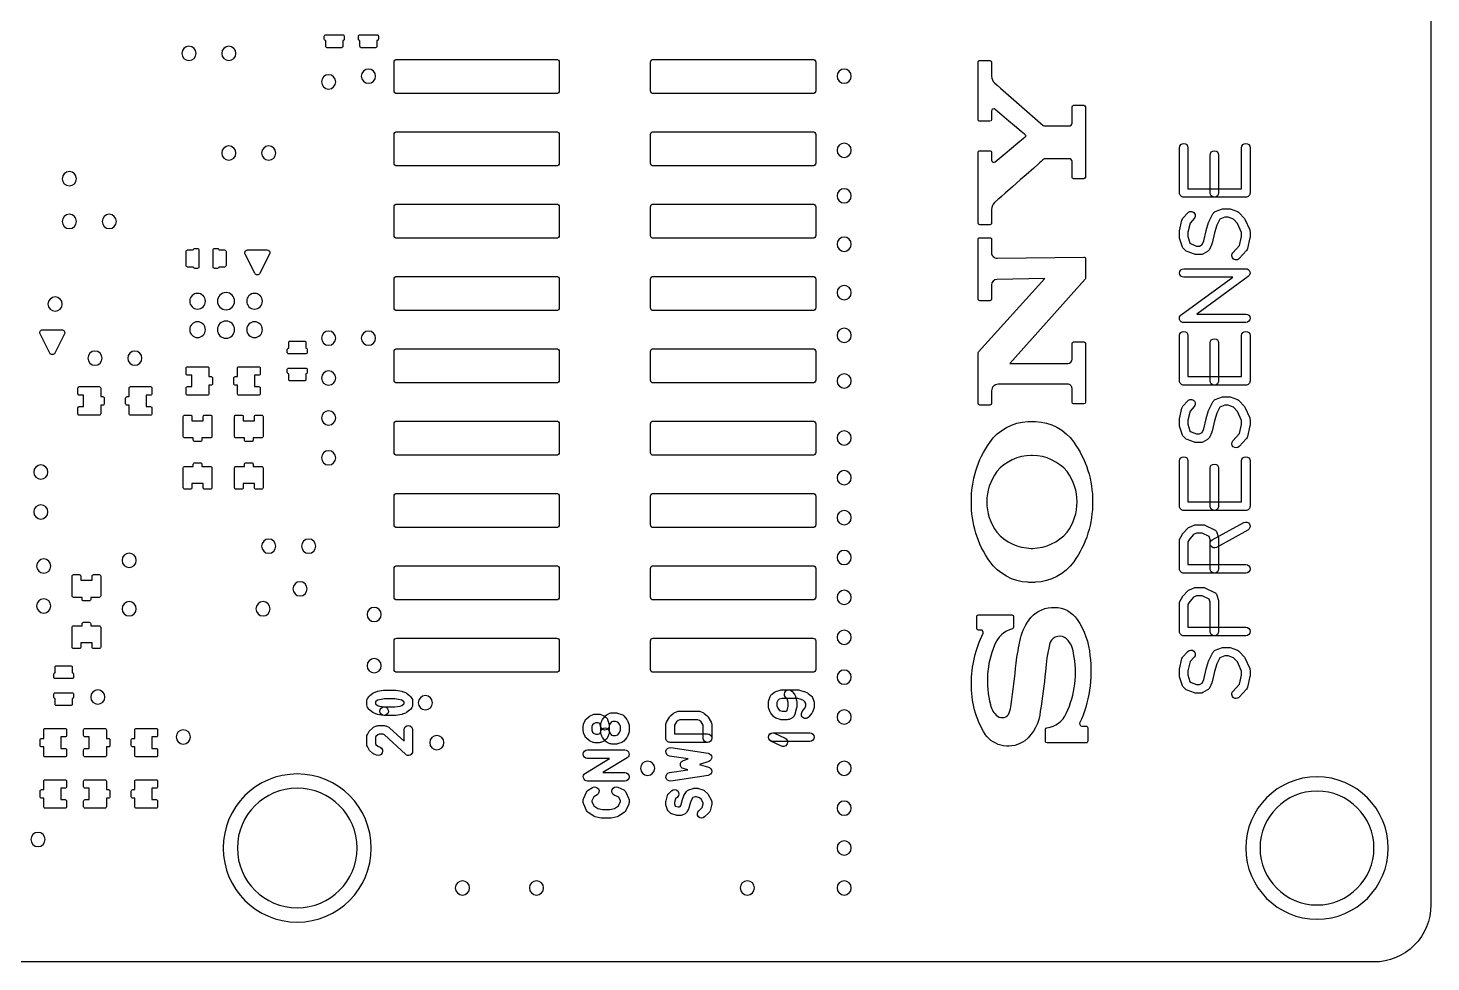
# Model space of a CAD drawing. Extents: x 0 to 45, y 0 to 50.
# Drawn here: x 20.38 to 45, y 0 to 16.39 of the extents above; entities that cross this region are included whole.
import ezdxf

# ---------------------------------------------------------------- set-up
doc = ezdxf.new("R2010")
doc.units = 0
for name, color, linetype in [('HOLE_1_6', 7, 'CONTINUOUS'), ('NC_Resist-A', 221, 'CONTINUOUS'), ('NC_Symbol-A', 140, 'CONTINUOUS'), ('OUTLINE', 7, 'CONTINUOUS')]:
    doc.layers.add(name, color=color, linetype=linetype)

msp = doc.modelspace()

# ---------------------------------------------------------------- linework, layer by layer
at = {"layer": 'HOLE_1_6'}
for points in [[(23.325, 15.95, 1), (23.075, 15.95, 1), (23.325, 15.95)], [(24.025, 15.95, 1), (23.775, 15.95, 1), (24.025, 15.95)], [(25.775, 15.45, 1), (25.525, 15.45, 1), (25.775, 15.45)], [(26.475, 15.55, 1), (26.225, 15.55, 1), (26.475, 15.55)], [(34.825, 15.55, 1), (34.575, 15.55, 1), (34.825, 15.55)], [(24.025, 14.2, 1), (23.775, 14.2, 1), (24.025, 14.2)], [(24.725, 14.2, 1), (24.475, 14.2, 1), (24.725, 14.2)], [(34.825, 14.25, 1), (34.575, 14.25, 1), (34.825, 14.25)], [(21.225, 13.75, 1), (20.975, 13.75, 1), (21.225, 13.75)], [(34.825, 13.45, 1), (34.575, 13.45, 1), (34.825, 13.45)], [(21.225, 13, 1), (20.975, 13, 1), (21.225, 13)], [(21.925, 13, 1), (21.675, 13, 1), (21.925, 13)], [(34.825, 12.6, 1), (34.575, 12.6, 1), (34.825, 12.6)], [(34.825, 11.75, 1), (34.575, 11.75, 1), (34.825, 11.75)], [(20.975, 11.55, 1), (20.725, 11.55, 1), (20.975, 11.55)], [(34.825, 11, 1), (34.575, 11, 1), (34.825, 11)], [(25.775, 10.95, 1), (25.525, 10.95, 1), (25.775, 10.95)], [(26.475, 10.95, 1), (26.225, 10.95, 1), (26.475, 10.95)], [(21.675, 10.6, 1), (21.425, 10.6, 1), (21.675, 10.6)], [(22.375, 10.6, 1), (22.125, 10.6, 1), (22.375, 10.6)], [(25.775, 10.25, 1), (25.525, 10.25, 1), (25.775, 10.25)], [(34.825, 10.2, 1), (34.575, 10.2, 1), (34.825, 10.2)], [(25.775, 9.55, 1), (25.525, 9.55, 1), (25.775, 9.55)], [(34.825, 9.2, 1), (34.575, 9.2, 1), (34.825, 9.2)], [(25.775, 8.85, 1), (25.525, 8.85, 1), (25.775, 8.85)], [(20.725, 8.6, 1), (20.475, 8.6, 1), (20.725, 8.6)], [(34.825, 8.5, 1), (34.575, 8.5, 1), (34.825, 8.5)], [(20.725, 7.9, 1), (20.475, 7.9, 1), (20.725, 7.9)], [(34.825, 7.8, 1), (34.575, 7.8, 1), (34.825, 7.8)], [(24.725, 7.3, 1), (24.475, 7.3, 1), (24.725, 7.3)], [(25.425, 7.3, 1), (25.175, 7.3, 1), (25.425, 7.3)], [(22.275, 7.05, 1), (22.025, 7.05, 1), (22.275, 7.05)], [(34.825, 7.1, 1), (34.575, 7.1, 1), (34.825, 7.1)], [(20.775, 6.95, 1), (20.525, 6.95, 1), (20.775, 6.95)], [(25.275, 6.55, 1), (25.025, 6.55, 1), (25.275, 6.55)], [(34.825, 6.4, 1), (34.575, 6.4, 1), (34.825, 6.4)], [(20.775, 6.25, 1), (20.525, 6.25, 1), (20.775, 6.25)], [(22.275, 6.2, 1), (22.025, 6.2, 1), (22.275, 6.2)], [(24.625, 6.2, 1), (24.375, 6.2, 1), (24.625, 6.2)], [(26.575, 6.1, 1), (26.325, 6.1, 1), (26.575, 6.1)], [(34.825, 5.7, 1), (34.575, 5.7, 1), (34.825, 5.7)], [(26.575, 5.2, 1), (26.325, 5.2, 1), (26.575, 5.2)], [(34.825, 5, 1), (34.575, 5, 1), (34.825, 5)], [(21.725, 4.65, 1), (21.475, 4.65, 1), (21.725, 4.65)], [(27.475, 4.55, 1), (27.225, 4.55, 1), (27.475, 4.55)], [(34.825, 4.3, 1), (34.575, 4.3, 1), (34.825, 4.3)], [(23.225, 3.95, 1), (22.975, 3.95, 1), (23.225, 3.95)], [(27.675, 3.85, 1), (27.425, 3.85, 1), (27.675, 3.85)], [(31.375, 3.4, 1), (31.125, 3.4, 1), (31.375, 3.4)], [(34.825, 3.4, 1), (34.575, 3.4, 1), (34.825, 3.4)], [(26.15, 2, 1), (24.05, 2, 1), (26.15, 2)], [(44, 2, 1), (42, 2, 1), (44, 2)], [(34.825, 2.7, 1), (34.575, 2.7, 1), (34.825, 2.7)], [(20.675, 2.15, 1), (20.425, 2.15, 1), (20.675, 2.15)], [(34.825, 2, 1), (34.575, 2, 1), (34.825, 2)], [(28.125, 1.3, 1), (27.875, 1.3, 1), (28.125, 1.3)], [(29.425, 1.3, 1), (29.175, 1.3, 1), (29.425, 1.3)], [(33.125, 1.3, 1), (32.875, 1.3, 1), (33.125, 1.3)], [(34.825, 1.3, 1), (34.575, 1.3, 1), (34.825, 1.3)]]:
    msp.add_lwpolyline(points, format="xyb", close=True, dxfattribs=at)
at = {"layer": 'NC_Resist-A'}
for points in [[(25.9, 16.275, -0.414214), (25.925, 16.25), (25.925, 16.2, -0.414214), (25.9, 16.175), (25.9, 16.175), (25.9, 16.075, -0.414214), (25.875, 16.05), (25.625, 16.05, -0.414214), (25.6, 16.075), (25.6, 16.175), (25.6, 16.175, -0.414214), (25.575, 16.2), (25.575, 16.25, -0.414214), (25.6, 16.275)], [(26.5, 16.275, -0.414214), (26.525, 16.25), (26.525, 16.2, -0.414214), (26.5, 16.175), (26.5, 16.175), (26.5, 16.075, -0.414214), (26.475, 16.05), (26.225, 16.05, -0.414214), (26.2, 16.075), (26.2, 16.175), (26.2, 16.175, -0.414214), (26.175, 16.2), (26.175, 16.25, -0.414214), (26.2, 16.275)], [(26.85, 15.245, -0.414214), (26.8, 15.295), (26.8, 15.795, -0.414214), (26.85, 15.845), (29.65, 15.845, -0.414214), (29.7, 15.795), (29.7, 15.295, -0.414214), (29.65, 15.245)], [(34.15, 15.845, -0.414214), (34.2, 15.795), (34.2, 15.295, -0.414214), (34.15, 15.245), (31.35, 15.245, -0.414214), (31.3, 15.295), (31.3, 15.795, -0.414214), (31.35, 15.845)], [(26.85, 13.975, -0.414214), (26.8, 14.025), (26.8, 14.525, -0.414214), (26.85, 14.575), (29.65, 14.575, -0.414214), (29.7, 14.525), (29.7, 14.025, -0.414214), (29.65, 13.975)], [(34.15, 14.575, -0.414214), (34.2, 14.525), (34.2, 14.025, -0.414214), (34.15, 13.975), (31.35, 13.975, -0.414214), (31.3, 14.025), (31.3, 14.525, -0.414214), (31.35, 14.575)], [(26.85, 12.705, -0.414214), (26.8, 12.755), (26.8, 13.255, -0.414214), (26.85, 13.305), (29.65, 13.305, -0.414214), (29.7, 13.255), (29.7, 12.755, -0.414214), (29.65, 12.705)], [(34.15, 13.305, -0.414214), (34.2, 13.255), (34.2, 12.755, -0.414214), (34.15, 12.705), (31.35, 12.705, -0.414214), (31.3, 12.755), (31.3, 13.255, -0.414214), (31.35, 13.305)], [(23.375, 12.2, -0.414214), (23.35, 12.175), (23.3, 12.175, -0.414214), (23.275, 12.2), (23.275, 12.2), (23.175, 12.2, -0.414214), (23.15, 12.225), (23.15, 12.475, -0.414214), (23.175, 12.5), (23.275, 12.5), (23.275, 12.5, -0.414214), (23.3, 12.525), (23.35, 12.525, -0.414214), (23.375, 12.5)], [(23.625, 12.5, -0.414214), (23.65, 12.525), (23.7, 12.525, -0.414214), (23.725, 12.5), (23.725, 12.5), (23.825, 12.5, -0.414214), (23.85, 12.475), (23.85, 12.225, -0.414214), (23.825, 12.2), (23.725, 12.2), (23.725, 12.2, -0.414214), (23.7, 12.175), (23.65, 12.175, -0.414214), (23.625, 12.2)], [(26.85, 11.435, -0.414214), (26.8, 11.485), (26.8, 11.985, -0.414214), (26.85, 12.035), (29.65, 12.035, -0.414214), (29.7, 11.985), (29.7, 11.485, -0.414214), (29.65, 11.435)], [(34.15, 12.035, -0.414214), (34.2, 11.985), (34.2, 11.485, -0.414214), (34.15, 11.435), (31.35, 11.435, -0.414214), (31.3, 11.485), (31.3, 11.985, -0.414214), (31.35, 12.035)], [(23.4875, 11.6, 1), (23.2125, 11.6, 1), (23.4875, 11.6)], [(24, 11.6, 1), (23.7, 11.6, 1), (24, 11.6)], [(24.35, 11.4625, 1), (24.35, 11.7375, 1), (24.35, 11.4625)], [(23.35, 11.2375, 1), (23.35, 10.9625, 1), (23.35, 11.2375)], [(24, 11.1, 1), (23.7, 11.1, 1), (24, 11.1)], [(24.2125, 11.1, 1), (24.4875, 11.1, 1), (24.2125, 11.1)], [(24.95, 10.675, -0.414214), (24.925, 10.7), (24.925, 10.75, -0.414214), (24.95, 10.775), (24.95, 10.775), (24.95, 10.875, -0.414214), (24.975, 10.9), (25.225, 10.9, -0.414214), (25.25, 10.875), (25.25, 10.775), (25.25, 10.775, -0.414214), (25.275, 10.75), (25.275, 10.7, -0.414214), (25.25, 10.675)], [(26.85, 10.165, -0.414214), (26.8, 10.215), (26.8, 10.715, -0.414214), (26.85, 10.765), (29.65, 10.765, -0.414214), (29.7, 10.715), (29.7, 10.215, -0.414214), (29.65, 10.165)], [(34.15, 10.765, -0.414214), (34.2, 10.715), (34.2, 10.215, -0.414214), (34.15, 10.165), (31.35, 10.165, -0.414214), (31.3, 10.215), (31.3, 10.715, -0.414214), (31.35, 10.765)], [(23.15, 10.075, -0.414214), (23.175, 10.1), (23.25, 10.1), (23.25, 10.3), (23.175, 10.3, -0.414214), (23.15, 10.325), (23.15, 10.425, -0.414214), (23.175, 10.45), (23.525, 10.45, -0.414214), (23.55, 10.425), (23.55, 10.275), (23.5875, 10.275, -0.414214), (23.6125, 10.25), (23.6125, 10.15, -0.414214), (23.5875, 10.125), (23.55, 10.125), (23.55, 9.975, -0.414214), (23.525, 9.95), (23.175, 9.95, -0.414214), (23.15, 9.975)], [(24.45, 10.325, -0.414214), (24.425, 10.3), (24.35, 10.3), (24.35, 10.1), (24.425, 10.1, -0.414214), (24.45, 10.075), (24.45, 9.975, -0.414214), (24.425, 9.95), (24.075, 9.95, -0.414214), (24.05, 9.975), (24.05, 10.125), (24.0125, 10.125, -0.414214), (23.9875, 10.15), (23.9875, 10.25, -0.414214), (24.0125, 10.275), (24.05, 10.275), (24.05, 10.425, -0.414214), (24.075, 10.45), (24.425, 10.45, -0.414214), (24.45, 10.425)], [(25.25, 10.425, -0.414214), (25.275, 10.4), (25.275, 10.35, -0.414214), (25.25, 10.325), (25.25, 10.325), (25.25, 10.225, -0.414214), (25.225, 10.2), (24.975, 10.2, -0.414214), (24.95, 10.225), (24.95, 10.325), (24.95, 10.325, -0.414214), (24.925, 10.35), (24.925, 10.4, -0.414214), (24.95, 10.425)], [(21.25, 9.725, -0.414214), (21.275, 9.75), (21.35, 9.75), (21.35, 9.95), (21.275, 9.95, -0.414214), (21.25, 9.975), (21.25, 10.075, -0.414214), (21.275, 10.1), (21.625, 10.1, -0.414214), (21.65, 10.075), (21.65, 9.925), (21.6875, 9.925, -0.414214), (21.7125, 9.9), (21.7125, 9.8, -0.414214), (21.6875, 9.775), (21.65, 9.775), (21.65, 9.625, -0.414214), (21.625, 9.6), (21.275, 9.6, -0.414214), (21.25, 9.625)], [(22.55, 9.975, -0.414214), (22.525, 9.95), (22.45, 9.95), (22.45, 9.75), (22.525, 9.75, -0.414214), (22.55, 9.725), (22.55, 9.625, -0.414214), (22.525, 9.6), (22.175, 9.6, -0.414214), (22.15, 9.625), (22.15, 9.775), (22.1125, 9.775, -0.414214), (22.0875, 9.8), (22.0875, 9.9, -0.414214), (22.1125, 9.925), (22.15, 9.925), (22.15, 10.075, -0.414214), (22.175, 10.1), (22.525, 10.1, -0.414214), (22.55, 10.075)], [(23.225, 9.6, -0.414214), (23.25, 9.575), (23.25, 9.5), (23.45, 9.5), (23.45, 9.575, -0.414214), (23.475, 9.6), (23.575, 9.6, -0.414214), (23.6, 9.575), (23.6, 9.225, -0.414214), (23.575, 9.2), (23.425, 9.2), (23.425, 9.1625, -0.414214), (23.4, 9.1375), (23.3, 9.1375, -0.414214), (23.275, 9.1625), (23.275, 9.2), (23.125, 9.2, -0.414214), (23.1, 9.225), (23.1, 9.575, -0.414214), (23.125, 9.6)], [(24.125, 9.6, -0.414214), (24.15, 9.575), (24.15, 9.5), (24.35, 9.5), (24.35, 9.575, -0.414214), (24.375, 9.6), (24.475, 9.6, -0.414214), (24.5, 9.575), (24.5, 9.225, -0.414214), (24.475, 9.2), (24.325, 9.2), (24.325, 9.1625, -0.414214), (24.3, 9.1375), (24.2, 9.1375, -0.414214), (24.175, 9.1625), (24.175, 9.2), (24.025, 9.2, -0.414214), (24, 9.225), (24, 9.575, -0.414214), (24.025, 9.6)], [(26.85, 8.895, -0.414214), (26.8, 8.945), (26.8, 9.445, -0.414214), (26.85, 9.495), (29.65, 9.495, -0.414214), (29.7, 9.445), (29.7, 8.945, -0.414214), (29.65, 8.895)], [(34.15, 9.495, -0.414214), (34.2, 9.445), (34.2, 8.945, -0.414214), (34.15, 8.895), (31.35, 8.895, -0.414214), (31.3, 8.945), (31.3, 9.445, -0.414214), (31.35, 9.495)], [(23.475, 8.3, -0.414214), (23.45, 8.325), (23.45, 8.4), (23.25, 8.4), (23.25, 8.325, -0.414214), (23.225, 8.3), (23.125, 8.3, -0.414214), (23.1, 8.325), (23.1, 8.675, -0.414214), (23.125, 8.7), (23.275, 8.7), (23.275, 8.7375, -0.414214), (23.3, 8.7625), (23.4, 8.7625, -0.414214), (23.425, 8.7375), (23.425, 8.7), (23.575, 8.7, -0.414214), (23.6, 8.675), (23.6, 8.325, -0.414214), (23.575, 8.3)], [(24.375, 8.3, -0.414214), (24.35, 8.325), (24.35, 8.4), (24.15, 8.4), (24.15, 8.325, -0.414214), (24.125, 8.3), (24.025, 8.3, -0.414214), (24, 8.325), (24, 8.675, -0.414214), (24.025, 8.7), (24.175, 8.7), (24.175, 8.7375, -0.414214), (24.2, 8.7625), (24.3, 8.7625, -0.414214), (24.325, 8.7375), (24.325, 8.7), (24.475, 8.7, -0.414214), (24.5, 8.675), (24.5, 8.325, -0.414214), (24.475, 8.3)], [(26.85, 7.625, -0.414214), (26.8, 7.675), (26.8, 8.175, -0.414214), (26.85, 8.225), (29.65, 8.225, -0.414214), (29.7, 8.175), (29.7, 7.675, -0.414214), (29.65, 7.625)], [(34.15, 8.225, -0.414214), (34.2, 8.175), (34.2, 7.675, -0.414214), (34.15, 7.625), (31.35, 7.625, -0.414214), (31.3, 7.675), (31.3, 8.175, -0.414214), (31.35, 8.225)], [(26.85, 6.355, -0.414214), (26.8, 6.405), (26.8, 6.905, -0.414214), (26.85, 6.955), (29.65, 6.955, -0.414214), (29.7, 6.905), (29.7, 6.405, -0.414214), (29.65, 6.355)], [(34.15, 6.955, -0.414214), (34.2, 6.905), (34.2, 6.405, -0.414214), (34.15, 6.355), (31.35, 6.355, -0.414214), (31.3, 6.405), (31.3, 6.905, -0.414214), (31.35, 6.955)], [(21.275, 6.8, -0.414214), (21.3, 6.775), (21.3, 6.7), (21.5, 6.7), (21.5, 6.775, -0.414214), (21.525, 6.8), (21.625, 6.8, -0.414214), (21.65, 6.775), (21.65, 6.425, -0.414214), (21.625, 6.4), (21.475, 6.4), (21.475, 6.3625, -0.414214), (21.45, 6.3375), (21.35, 6.3375, -0.414214), (21.325, 6.3625), (21.325, 6.4), (21.175, 6.4, -0.414214), (21.15, 6.425), (21.15, 6.775, -0.414214), (21.175, 6.8)], [(21.525, 5.5, -0.414214), (21.5, 5.525), (21.5, 5.6), (21.3, 5.6), (21.3, 5.525, -0.414214), (21.275, 5.5), (21.175, 5.5, -0.414214), (21.15, 5.525), (21.15, 5.875, -0.414214), (21.175, 5.9), (21.325, 5.9), (21.325, 5.9375, -0.414214), (21.35, 5.9625), (21.45, 5.9625, -0.414214), (21.475, 5.9375), (21.475, 5.9), (21.625, 5.9, -0.414214), (21.65, 5.875), (21.65, 5.525, -0.414214), (21.625, 5.5)], [(29.65, 5.685, -0.414214), (29.7, 5.635), (29.7, 5.135, -0.414214), (29.65, 5.085), (26.85, 5.085, -0.414214), (26.8, 5.135), (26.8, 5.635, -0.414214), (26.85, 5.685)], [(34.15, 5.685, -0.414214), (34.2, 5.635), (34.2, 5.135, -0.414214), (34.15, 5.085), (31.35, 5.085, -0.414214), (31.3, 5.135), (31.3, 5.635, -0.414214), (31.35, 5.685)], [(20.85, 4.975, -0.414214), (20.825, 5), (20.825, 5.05, -0.414214), (20.85, 5.075), (20.85, 5.075), (20.85, 5.175, -0.414214), (20.875, 5.2), (21.125, 5.2, -0.414214), (21.15, 5.175), (21.15, 5.075), (21.15, 5.075, -0.414214), (21.175, 5.05), (21.175, 5, -0.414214), (21.15, 4.975)], [(21.15, 4.725, -0.414214), (21.175, 4.7), (21.175, 4.65, -0.414214), (21.15, 4.625), (21.15, 4.625), (21.15, 4.525, -0.414214), (21.125, 4.5), (20.875, 4.5, -0.414214), (20.85, 4.525), (20.85, 4.625), (20.85, 4.625, -0.414214), (20.825, 4.65), (20.825, 4.7, -0.414214), (20.85, 4.725)], [(21.05, 3.975, -0.414214), (21.025, 3.95), (20.95, 3.95), (20.95, 3.75), (21.025, 3.75, -0.414214), (21.05, 3.725), (21.05, 3.625, -0.414214), (21.025, 3.6), (20.675, 3.6, -0.414214), (20.65, 3.625), (20.65, 3.775), (20.6125, 3.775, -0.414214), (20.5875, 3.8), (20.5875, 3.9, -0.414214), (20.6125, 3.925), (20.65, 3.925), (20.65, 4.075, -0.414214), (20.675, 4.1), (21.025, 4.1, -0.414214), (21.05, 4.075)], [(21.35, 3.725, -0.414214), (21.375, 3.75), (21.45, 3.75), (21.45, 3.95), (21.375, 3.95, -0.414214), (21.35, 3.975), (21.35, 4.075, -0.414214), (21.375, 4.1), (21.725, 4.1, -0.414214), (21.75, 4.075), (21.75, 3.925), (21.7875, 3.925, -0.414214), (21.8125, 3.9), (21.8125, 3.8, -0.414214), (21.7875, 3.775), (21.75, 3.775), (21.75, 3.625, -0.414214), (21.725, 3.6), (21.375, 3.6, -0.414214), (21.35, 3.625)], [(22.65, 3.975, -0.414214), (22.625, 3.95), (22.55, 3.95), (22.55, 3.75), (22.625, 3.75, -0.414214), (22.65, 3.725), (22.65, 3.625, -0.414214), (22.625, 3.6), (22.275, 3.6, -0.414214), (22.25, 3.625), (22.25, 3.775), (22.2125, 3.775, -0.414214), (22.1875, 3.8), (22.1875, 3.9, -0.414214), (22.2125, 3.925), (22.25, 3.925), (22.25, 4.075, -0.414214), (22.275, 4.1), (22.625, 4.1, -0.414214), (22.65, 4.075)], [(25.1, 0.7, 1), (25.1, 3.3, 1), (25.1, 0.7)], [(43, 0.75, 1), (43, 3.25, 1), (43, 0.75)], [(21.05, 3.075, -0.414214), (21.025, 3.05), (20.95, 3.05), (20.95, 2.85), (21.025, 2.85, -0.414214), (21.05, 2.825), (21.05, 2.725, -0.414214), (21.025, 2.7), (20.675, 2.7, -0.414214), (20.65, 2.725), (20.65, 2.875), (20.6125, 2.875, -0.414214), (20.5875, 2.9), (20.5875, 3, -0.414214), (20.6125, 3.025), (20.65, 3.025), (20.65, 3.175, -0.414214), (20.675, 3.2), (21.025, 3.2, -0.414214), (21.05, 3.175)], [(21.35, 2.825, -0.414214), (21.375, 2.85), (21.45, 2.85), (21.45, 3.05), (21.375, 3.05, -0.414214), (21.35, 3.075), (21.35, 3.175, -0.414214), (21.375, 3.2), (21.725, 3.2, -0.414214), (21.75, 3.175), (21.75, 3.025), (21.7875, 3.025, -0.414214), (21.8125, 3), (21.8125, 2.9, -0.414214), (21.7875, 2.875), (21.75, 2.875), (21.75, 2.725, -0.414214), (21.725, 2.7), (21.375, 2.7, -0.414214), (21.35, 2.725)], [(22.65, 3.075, -0.414214), (22.625, 3.05), (22.55, 3.05), (22.55, 2.85), (22.625, 2.85, -0.414214), (22.65, 2.825), (22.65, 2.725, -0.414214), (22.625, 2.7), (22.275, 2.7, -0.414214), (22.25, 2.725), (22.25, 2.875), (22.2125, 2.875, -0.414214), (22.1875, 2.9), (22.1875, 3, -0.414214), (22.2125, 3.025), (22.25, 3.025), (22.25, 3.175, -0.414214), (22.275, 3.2), (22.625, 3.2, -0.414214), (22.65, 3.175)]]:
    msp.add_lwpolyline(points, format="xyb", close=True, dxfattribs=at)
at = {"layer": 'NC_Symbol-A'}
for points in [[(38.72775, 13.74901, -0.41432), (38.70012, 13.77665), (38.70031, 14.04942, 0.414328), (38.64897, 14.10082), (38.22866, 14.101, 0.175452), (38.20399, 14.09208), (38.18927, 14.07982), (38.1759, 14.06831), (38.15621, 14.05119), (38.13082, 14.02902), (38.10036, 14.00235), (38.02674, 13.93774), (37.89394, 13.8209), (37.7978, 13.7362), (37.65474, 13.61002), (37.52806, 13.49814), (37.46107, 13.43888), (37.4139, 13.39705), (37.39932, 13.38406), (37.34031, 13.33092, 0.212515), (37.28721, 13.21166), (37.28721, 12.97092, -0.414214), (37.25959, 12.9433), (37.0795, 12.9433, -0.414108), (37.05187, 12.97092), (37.05187, 14.21326, -0.414214), (37.0795, 14.24089), (37.2593, 14.24089, -0.414214), (37.28693, 14.21326), (37.28693, 14.07698, 0.636369), (37.35015, 14.04742), (37.52537, 14.19392), (37.74812, 14.38003), (37.84622, 14.46191, -0.000256), (37.84624, 14.46193), (37.87562, 14.48639, -0.000707), (37.87568, 14.48644), (37.88383, 14.49318, -0.001474), (37.88395, 14.49329), (37.89568, 14.5029), (37.88564, 14.51188), (37.86485, 14.5298), (37.80467, 14.5813), (37.68904, 14.67996), (37.59142, 14.76314), (37.46968, 14.86682), (37.3507, 14.96808, 0.639269), (37.28721, 14.93874), (37.28721, 14.78859, -0.414108), (37.25959, 14.76096), (37.0795, 14.76096, -0.414214), (37.05187, 14.78859), (37.05187, 15.79699, -0.414214), (37.0795, 15.82462), (37.25959, 15.82462, -0.414108), (37.28721, 15.79699), (37.28721, 15.55197, 0.215472), (37.34166, 15.4315), (37.38435, 15.39391), (37.44721, 15.33876), (38.19239, 14.68567, -0.000203), (38.19241, 14.68566), (38.19241, 14.68566, 0.182089), (38.21782, 14.67608), (38.64874, 14.67608, 0.414214), (38.7001, 14.72744), (38.7001, 15.01239, -0.414108), (38.72773, 15.04001), (38.90775, 15.04001, -0.414108), (38.93538, 15.01239), (38.93538, 13.77663, -0.414108), (38.90775, 13.74901)], [(40.58538, 14.29481, -1), (40.73538, 14.29481), (40.73538, 13.575), (41.675, 13.575), (41.675, 14.29481, -1), (41.825, 14.29481), (41.825, 13.5, -0.414214), (41.75, 13.425), (40.66038, 13.425, -0.414214), (40.58538, 13.5)], [(41.27311, 13.5, -1), (41.12311, 13.5), (41.12311, 14.16623, -1), (41.27311, 14.16623)], [(40.73222, 13.15172, -1), (40.84326, 13.05088), (40.77161, 12.97197), (40.73538, 12.81237), (40.73538, 12.73837), (40.76972, 12.62491), (40.78842, 12.60432), (40.88597, 12.56851), (40.93827, 12.56851), (40.98446, 12.59395), (41.01346, 12.65782), (41.05422, 12.83738, -0.017696), (41.05558, 12.84251), (41.09803, 12.98277, -0.043342), (41.10285, 12.99482), (41.17361, 13.13508, -0.190177), (41.21472, 13.17171), (41.34207, 13.21846, -0.088195), (41.36792, 13.22305), (41.45283, 13.22305, -0.088162), (41.47867, 13.21846), (41.60603, 13.17171, -0.121076), (41.63572, 13.15171), (41.72062, 13.0582, -0.07787), (41.73338, 13.0388), (41.81829, 12.85179, -0.106969), (41.825, 12.82078), (41.825, 12.72727, -0.055853), (41.82314, 12.71067), (41.78069, 12.52366, -0.129239), (41.76307, 12.48984), (41.63571, 12.34958, -1), (41.52467, 12.45042), (41.63877, 12.57608), (41.675, 12.73568), (41.675, 12.80455), (41.60166, 12.96608), (41.53705, 13.03724), (41.4395, 13.07305), (41.38125, 13.07305), (41.2942, 13.04109), (41.23971, 12.93308), (41.19991, 12.80159), (41.15805, 12.61717, -0.050812), (41.1532, 12.60276), (41.11074, 12.50925, -0.161686), (41.07863, 12.47456), (40.99373, 12.42781, -0.126514), (40.95755, 12.41851), (40.87264, 12.41851, -0.088162), (40.8468, 12.4231), (40.71944, 12.46985, -0.121056), (40.68975, 12.48984), (40.6473, 12.53659, -0.111269), (40.63105, 12.56528), (40.5886, 12.70554, -0.073621), (40.58538, 12.72727), (40.58538, 12.82078, -0.055853), (40.58724, 12.83738), (40.62969, 13.02439, -0.129239), (40.64731, 13.05821)], [(37.60554, 10.50567), (38.62363, 10.50585, 0.414176), (38.70066, 10.58289), (38.70066, 10.85591, -0.414108), (38.72829, 10.88353), (38.90826, 10.88353, -0.414108), (38.93589, 10.85591), (38.93589, 9.82441, -0.414108), (38.90826, 9.79679), (38.72829, 9.79679, -0.414108), (38.70066, 9.82441), (38.70066, 10.06487, 0.414214), (38.62362, 10.14191), (37.40291, 10.14191, 0.414214), (37.28735, 10.02635), (37.28735, 9.80444, -0.414108), (37.25972, 9.77682), (37.07939, 9.77682, -0.414108), (37.05176, 9.80444), (37.05176, 10.69188, -0.185627), (37.05888, 10.71039), (38.2197, 11.99673), (37.38186, 11.98256, 0.409306), (37.28718, 11.88627), (37.28718, 11.63584, -0.414108), (37.25956, 11.60821), (37.07958, 11.60821, -0.414108), (37.05196, 11.63584), (37.05196, 12.68726, -0.414214), (37.07958, 12.71488), (37.25956, 12.71488, -0.414214), (37.28718, 12.68726), (37.28718, 12.45079, 0.418108), (37.38476, 12.3545), (38.90803, 12.37477, -0.417954), (38.93602, 12.34715), (38.93602, 12.00671, -0.184146), (38.929, 11.98832)], [(24.44472, 12.08944, -0.617992), (24.35528, 12.08944), (24.18618, 12.42764, -0.55752), (24.2309, 12.5), (24.5691, 12.5, -0.55752), (24.61382, 12.42764)], [(41.75, 11.375, -1), (41.75, 11.225), (40.66038, 11.225, -0.725784), (40.61618, 11.36059), (41.51991, 12.01981), (40.66038, 12.01981, -1), (40.66038, 12.16981), (41.75, 12.16981, -0.725784), (41.7942, 12.03422), (40.89047, 11.375)], [(20.84472, 10.68944, -0.617992), (20.75528, 10.68944), (20.58618, 11.02764, -0.55752), (20.6309, 11.1), (20.9691, 11.1, -0.55752), (21.01382, 11.02764)], [(40.58538, 10.99481, -1), (40.73538, 10.99481), (40.73538, 10.275), (41.675, 10.275), (41.675, 10.99481, -1), (41.825, 10.99481), (41.825, 10.2, -0.414214), (41.75, 10.125), (40.66038, 10.125, -0.414214), (40.58538, 10.2)], [(41.27311, 10.2, -1), (41.12311, 10.2), (41.12311, 10.86623, -1), (41.27311, 10.86623)], [(40.73222, 9.85172, -1), (40.84326, 9.75088), (40.77161, 9.67197), (40.73538, 9.51237), (40.73538, 9.43837), (40.76972, 9.32491), (40.78842, 9.30432), (40.88597, 9.26851), (40.93827, 9.26851), (40.98446, 9.29395), (41.01346, 9.35782), (41.05422, 9.53738, -0.017696), (41.05558, 9.54251), (41.09803, 9.68277, -0.043342), (41.10285, 9.69482), (41.17361, 9.83508, -0.190177), (41.21472, 9.87171), (41.34207, 9.91846, -0.088195), (41.36792, 9.92305), (41.45283, 9.92305, -0.088162), (41.47867, 9.91846), (41.60603, 9.87171, -0.121076), (41.63572, 9.85171), (41.72062, 9.7582, -0.07787), (41.73338, 9.7388), (41.81829, 9.55179, -0.106969), (41.825, 9.52078), (41.825, 9.42727, -0.055853), (41.82314, 9.41067), (41.78069, 9.22366, -0.129239), (41.76307, 9.18984), (41.63571, 9.04958, -1), (41.52467, 9.15042), (41.63877, 9.27608), (41.675, 9.43568), (41.675, 9.50455), (41.60166, 9.66608), (41.53705, 9.73724), (41.4395, 9.77305), (41.38125, 9.77305), (41.2942, 9.74109), (41.23971, 9.63308), (41.19991, 9.50159), (41.15805, 9.31717, -0.050812), (41.1532, 9.30276), (41.11074, 9.20925, -0.161686), (41.07863, 9.17456), (40.99373, 9.12781, -0.126514), (40.95755, 9.11851), (40.87264, 9.11851, -0.088162), (40.8468, 9.1231), (40.71944, 9.16985, -0.121056), (40.68975, 9.18984), (40.6473, 9.23659, -0.111269), (40.63105, 9.26528), (40.5886, 9.40554, -0.073621), (40.58538, 9.42727), (40.58538, 9.52078, -0.055853), (40.58724, 9.53738), (40.62969, 9.72439, -0.129239), (40.64731, 9.75821)], [(38.72929, 7.02625, -0.232848), (38.05639, 6.66469), (38.05639, 6.66471, -0.01796), (37.99188, 6.66245), (37.99188, 6.66245, -0.018285), (37.92622, 6.6652), (37.92622, 6.6652, -0.23285), (37.25614, 7.03197), (37.25614, 7.03197, -0.159925), (36.93337, 8.07646), (36.93337, 8.07646, -0.159923), (37.25615, 9.12093), (37.25615, 9.12093, -0.23285), (37.92622, 9.4877), (37.92622, 9.4877, -0.018285), (37.99188, 9.49046), (37.99188, 9.49046, -0.01796), (38.05639, 9.48821), (38.05639, 9.48821, -0.232848), (38.72929, 9.12665), (38.72929, 9.12665, -0.161132), (39.06004, 8.07646), (39.06004, 8.07646, -0.161134), (38.72929, 7.02625)], [(38.61531, 8.60754, 0.020102), (38.61393, 8.60928), (38.61393, 8.60928, 0.214271), (38.0084, 8.89171), (37.98513, 8.89171, 0.214271), (37.3796, 8.60928), (37.3796, 8.60928, 0.020095), (37.37822, 8.60754), (37.37822, 8.60754, 0.327031), (37.37822, 7.54537), (37.37822, 7.54537, 0.020031), (37.3796, 7.54364), (37.3796, 7.54364, 0.214279), (37.98513, 7.2612), (38.0084, 7.2612, 0.214279), (38.61393, 7.54364), (38.61393, 7.54364, 0.020039), (38.61531, 7.54537), (38.61531, 7.54537, 0.327031), (38.61531, 8.60754)], [(40.58538, 8.79481, -1), (40.73538, 8.79481), (40.73538, 8.075), (41.675, 8.075), (41.675, 8.79481, -1), (41.825, 8.79481), (41.825, 8, -0.414214), (41.75, 7.925), (40.66038, 7.925, -0.414214), (40.58538, 8)], [(41.27311, 8, -1), (41.12311, 8), (41.12311, 8.66623, -1), (41.27311, 8.66623)], [(41.75, 6.975, -1), (41.75, 6.825), (40.66038, 6.825, -0.414214), (40.58538, 6.9), (40.58538, 7.39091, -0.120226), (40.59381, 7.42545), (40.63626, 7.50727, -0.064758), (40.64731, 7.52315), (40.73222, 7.61665, -0.110906), (40.75911, 7.63555), (40.84401, 7.67062, -0.098232), (40.87264, 7.6763), (41, 7.6763, -0.112738), (41.03256, 7.66887), (41.20237, 7.58705, -0.209988), (41.24159, 7.5412), (41.26989, 7.44769, -0.073588), (41.27311, 7.42597), (41.27311, 6.9, -1), (41.12311, 6.9), (41.12311, 7.41487), (41.10757, 7.46622), (40.98287, 7.5263), (40.88752, 7.5263), (40.83194, 7.50334), (40.76491, 7.42953), (40.73538, 7.37261), (40.73538, 6.975)], [(41.23429, 7.27846, -1), (41.16193, 7.40986), (41.71382, 7.71375, -1), (41.78618, 7.58235)], [(41.75, 5.875, -1), (41.75, 5.725), (40.66038, 5.725, -0.414214), (40.58538, 5.8), (40.58538, 6.29091, -0.120226), (40.59381, 6.32545), (40.63626, 6.40727, -0.064758), (40.64731, 6.42315), (40.73222, 6.51665, -0.110906), (40.75911, 6.53555), (40.84401, 6.57062, -0.098232), (40.87264, 6.5763), (41, 6.5763, -0.112738), (41.03256, 6.56887), (41.20237, 6.48705, -0.209988), (41.24159, 6.4412), (41.26989, 6.34769, -0.073588), (41.27311, 6.32597), (41.27311, 5.8, -1), (41.12311, 5.8), (41.12311, 6.31487), (41.10757, 6.36622), (40.98287, 6.4263), (40.88752, 6.4263), (40.83194, 6.40334), (40.76491, 6.32953), (40.73538, 6.27261), (40.73538, 5.875)], [(38.83384, 4.18931, 0.45999), (38.87457, 4.13993), (38.94718, 4.13991, -0.414214), (38.9748, 4.11229), (38.9748, 3.87334, -0.414214), (38.94718, 3.84572), (38.26082, 3.84572, -0.414108), (38.23319, 3.87334), (38.23319, 4.08461, -0.385842), (38.25813, 4.1121), (38.25813, 4.1121, 0.275487), (38.59886, 4.36318), (38.59886, 4.36318, -0.012597), (38.59943, 4.36445), (38.59943, 4.36445, 0.166996), (38.72371, 5.41701), (38.72371, 5.41701, -0.040504), (38.72312, 5.42144), (38.72312, 5.42144, 0.232189), (38.57065, 5.69537), (38.57065, 5.69537, 0.523034), (38.3061, 5.57104), (38.3061, 5.57104, -0.017296), (38.30571, 5.56917), (38.30571, 5.56917, 0.041947), (38.2335, 5.10118), (38.2335, 5.10118, -0.005531), (38.23346, 5.10057), (38.23346, 5.10057, -0.020261), (38.14109, 4.40511), (38.14109, 4.40511, -0.206955), (37.87131, 3.88369), (37.87131, 3.88369, -0.013215), (37.87016, 3.88279), (37.87016, 3.88279, -0.418799), (37.17594, 3.99529), (37.17594, 3.99529, -0.015287), (37.17501, 3.9967), (37.17501, 3.9967, -0.147231), (36.93448, 4.88835), (36.93448, 4.88835, -0.11183), (37.13955, 5.77355), (37.13955, 5.77355, 0.520276), (37.10207, 5.82656), (37.10207, 5.82656, -0.000905), (37.10197, 5.82656), (37.05462, 5.82656, -0.414108), (37.027, 5.85419), (37.027, 6.06423, -0.414214), (37.05462, 6.09185), (37.64491, 6.09185, -0.414108), (37.67254, 6.06423), (37.67253, 5.8756, -0.335199), (37.65245, 5.84903), (37.65245, 5.84903, 0.237539), (37.33877, 5.56088), (37.33877, 5.56088, -0.008321), (37.33842, 5.56003), (37.33842, 5.56003, 0.16523), (37.26784, 4.51787), (37.26784, 4.51787, -0.015153), (37.26822, 4.51624), (37.26822, 4.51624, 0.177153), (37.39208, 4.31416), (37.39208, 4.31416, 0.478475), (37.59764, 4.37224), (37.59764, 4.37224, 0.060273), (37.63342, 4.51684), (37.63342, 4.51684, 0.008817), (37.71908, 5.24349), (37.71908, 5.24349, -0.005558), (37.71915, 5.2441), (37.71915, 5.2441, -0.026569), (37.79565, 5.67647), (37.79565, 5.67647, -0.109069), (37.97869, 6.04952), (37.97869, 6.04952, -0.018748), (37.98004, 6.05109), (37.98004, 6.05109, -0.217058), (38.39648, 6.22473), (38.39648, 6.22473, -0.243399), (38.78926, 6.01367), (38.78926, 6.01367, -0.12993), (39.01527, 5.37705), (39.01529, 5.37705, -0.14008), (38.83384, 4.18931)], [(40.73222, 5.45172, -1), (40.84326, 5.35088), (40.77161, 5.27197), (40.73538, 5.11237), (40.73538, 5.03837), (40.76972, 4.92491), (40.78842, 4.90432), (40.88597, 4.86851), (40.93827, 4.86851), (40.98446, 4.89395), (41.01346, 4.95782), (41.05422, 5.13738, -0.017696), (41.05558, 5.14251), (41.09803, 5.28277, -0.043342), (41.10285, 5.29482), (41.17361, 5.43508, -0.190177), (41.21472, 5.47171), (41.34207, 5.51846, -0.088195), (41.36792, 5.52305), (41.45283, 5.52305, -0.088162), (41.47867, 5.51846), (41.60603, 5.47171, -0.121076), (41.63572, 5.45171), (41.72062, 5.3582, -0.07787), (41.73338, 5.3388), (41.81829, 5.15179, -0.106969), (41.825, 5.12078), (41.825, 5.02727, -0.055853), (41.82314, 5.01067), (41.78069, 4.82366, -0.129239), (41.76307, 4.78984), (41.63571, 4.64958, -1), (41.52467, 4.75042), (41.63877, 4.87608), (41.675, 5.03568), (41.675, 5.10455), (41.60166, 5.26608), (41.53705, 5.33724), (41.4395, 5.37305), (41.38125, 5.37305), (41.2942, 5.34109), (41.23971, 5.23308), (41.19991, 5.10159), (41.15805, 4.91717, -0.050812), (41.1532, 4.90276), (41.11074, 4.80925, -0.161686), (41.07863, 4.77456), (40.99373, 4.72781, -0.126514), (40.95755, 4.71851), (40.87264, 4.71851, -0.088162), (40.8468, 4.7231), (40.71944, 4.76985, -0.121056), (40.68975, 4.78984), (40.6473, 4.83659, -0.111269), (40.63105, 4.86528), (40.5886, 5.00554, -0.073621), (40.58538, 5.02727), (40.58538, 5.12078, -0.055853), (40.58724, 5.13738), (40.62969, 5.32439, -0.129239), (40.64731, 5.35821)], [(26.62547, 4.3276, -1), (26.62547, 4.4776), (26.81435, 4.4776), (26.90396, 4.49302), (26.93682, 4.50432), (26.96974, 4.53077), (26.975, 4.538), (26.975, 4.5594), (26.96975, 4.56663), (26.93682, 4.59308), (26.90395, 4.60438), (26.81434, 4.61981), (26.63188, 4.61981), (26.54227, 4.60438), (26.50941, 4.59308), (26.47648, 4.56663), (26.47123, 4.5594), (26.47123, 4.538), (26.47649, 4.53076), (26.50941, 4.50432), (26.54226, 4.49302), (26.63819, 4.47651, -1), (26.61275, 4.32869), (26.51086, 4.34622, -0.040286), (26.49917, 4.34921), (26.44823, 4.36674, -0.086488), (26.42568, 4.37918), (26.37474, 4.42009, -0.066617), (26.36102, 4.4345), (26.33555, 4.46957, -0.158333), (26.32123, 4.51364), (26.32123, 4.58377, -0.158367), (26.33555, 4.62785), (26.36102, 4.66291, -0.066593), (26.37474, 4.67731), (26.42568, 4.71822, -0.086488), (26.44823, 4.73066), (26.49917, 4.74819, -0.040286), (26.51086, 4.75118), (26.61275, 4.76872, -0.042633), (26.62547, 4.76981), (26.82075, 4.76981, -0.042633), (26.83347, 4.76872), (26.93536, 4.75118, -0.040286), (26.94705, 4.74819), (26.99799, 4.73066, -0.086488), (27.02054, 4.71822), (27.07149, 4.67731, -0.066593), (27.08521, 4.66291), (27.11068, 4.62785, -0.158367), (27.125, 4.58377), (27.125, 4.51364, -0.158333), (27.11068, 4.46957), (27.08521, 4.4345, -0.066617), (27.07149, 4.42009), (27.02054, 4.37918, -0.086488), (26.99799, 4.36674), (26.94705, 4.34921, -0.040286), (26.93536, 4.34622), (26.83347, 4.32869, -0.042633), (26.82075, 4.3276)], [(33.67089, 4.65088, -1), (33.78195, 4.75172), (33.8244, 4.70497, -0.11412), (33.84089, 4.67547), (33.86636, 4.5878, -0.07079), (33.86934, 4.56688), (33.86934, 4.47922, -0.070824), (33.86636, 4.45829), (33.84089, 4.37063, -0.027653), (33.83814, 4.36281), (33.82116, 4.3219, -0.189007), (33.78317, 4.28248), (33.73222, 4.2591, -0.107967), (33.70094, 4.25227), (33.59906, 4.25227, -0.074355), (33.57712, 4.25555), (33.5007, 4.27893, -0.152108), (33.46386, 4.30407), (33.41292, 4.36836, -0.073346), (33.40197, 4.38731), (33.3765, 4.45159, -0.094599), (33.37123, 4.47922), (33.37123, 4.56688, -0.087308), (33.37574, 4.59248), (33.40121, 4.66261, -0.137315), (33.42474, 4.69549), (33.47568, 4.7364, -0.095213), (33.5007, 4.74964), (33.57712, 4.77302, -0.074355), (33.59906, 4.7763), (33.89623, 4.7763, -0.074355), (33.91817, 4.77302), (33.99458, 4.74964, -0.033312), (34.00391, 4.74609), (34.05485, 4.72272, -0.061704), (34.07054, 4.71303), (34.12149, 4.67212, -0.129998), (34.14426, 4.64126), (34.16973, 4.57697, -0.094566), (34.175, 4.54935), (34.175, 4.47922, -0.094599), (34.16973, 4.45159), (34.14426, 4.38731, -0.073346), (34.13331, 4.36836), (34.08236, 4.30407, -1), (33.9648, 4.39723), (34.00888, 4.45285), (34.025, 4.49354), (34.025, 4.53503), (34.01211, 4.56758), (33.98386, 4.59025), (33.94591, 4.60767), (33.88501, 4.6263), (33.61028, 4.6263), (33.55836, 4.61042), (33.53503, 4.59168), (33.52123, 4.55368), (33.52123, 4.49354), (33.53735, 4.45285), (33.56692, 4.41554), (33.61028, 4.40227), (33.68455, 4.40227), (33.69389, 4.40655), (33.69801, 4.41647), (33.71934, 4.4899), (33.71934, 4.55621), (33.70169, 4.61697)], [(30.57391, 4.16637, -1), (30.42987, 4.12453), (30.41186, 4.1865), (30.41377, 4.18519), (30.38361, 4.19903), (30.33997, 4.19903), (30.31236, 4.18636), (30.28412, 4.16368), (30.27123, 4.13113), (30.27123, 4.06627), (30.28412, 4.03372), (30.31236, 4.01104), (30.33996, 3.99838), (30.38362, 3.99838), (30.41376, 4.01221), (30.41412, 4.01246), (30.42689, 4.04762), (30.42689, 4.16299, -0.087308), (30.4314, 4.18859), (30.44838, 4.23534, -0.08061), (30.46009, 4.25632), (30.51103, 4.32061, -0.118196), (30.53854, 4.3422), (30.58948, 4.36557, -0.107934), (30.62075, 4.3724), (30.69717, 4.3724, -0.074355), (30.71911, 4.36912), (30.79552, 4.34575, -0.152108), (30.83236, 4.32061), (30.88331, 4.25632, -0.073376), (30.89426, 4.23736), (30.91973, 4.17307, -0.094566), (30.925, 4.14545), (30.925, 4.05195, -0.094566), (30.91973, 4.02433), (30.89426, 3.96004, -0.073405), (30.88331, 3.94107), (30.83236, 3.87679, -0.152088), (30.79552, 3.85166), (30.71911, 3.82828, -0.074355), (30.69717, 3.825), (30.62075, 3.825, -0.108008), (30.58946, 3.83184), (30.53852, 3.85522, -0.11812), (30.51103, 3.8768), (30.46009, 3.94108, -0.080626), (30.44837, 3.96206), (30.43139, 4.00882, -1), (30.57239, 4.06002), (30.58521, 4.0247), (30.61743, 3.98405), (30.63714, 3.975), (30.68595, 3.975), (30.72931, 3.98827), (30.75888, 4.02557), (30.775, 4.06627), (30.775, 4.13113), (30.75888, 4.17183), (30.72931, 4.20914), (30.68596, 4.2224), (30.63713, 4.2224), (30.61743, 4.21336), (30.58521, 4.1727), (30.57689, 4.14979), (30.57689, 4.03442, -0.087308), (30.57238, 4.00882), (30.54691, 3.93869, -0.156131), (30.51895, 3.90251), (30.49347, 3.88497, -0.043237), (30.48221, 3.87858), (30.43127, 3.85521, -0.107934), (30.4, 3.84838), (30.32358, 3.84838, -0.107934), (30.29231, 3.85521), (30.24137, 3.87858, -0.061704), (30.22568, 3.88827), (30.17474, 3.92918, -0.129998), (30.15197, 3.96004), (30.1265, 4.02433, -0.094566), (30.12123, 4.05195), (30.12123, 4.14545, -0.094566), (30.1265, 4.17307), (30.15197, 4.23736, -0.129998), (30.17474, 4.26822), (30.22568, 4.30913, -0.061629), (30.24135, 4.31881), (30.29229, 4.34219, -0.108008), (30.32358, 4.34903), (30.4, 4.34903, -0.108008), (30.43129, 4.34219), (30.48223, 4.31881, -0.043087), (30.49345, 4.31244), (30.51893, 4.29491, -0.173067), (30.54844, 4.25404)], [(32.3, 4.00422, -1), (32.3, 3.85422), (31.64623, 3.85422, -0.414214), (31.57123, 3.92922), (31.57123, 4.17468, -0.132356), (31.58138, 4.21236), (31.63232, 4.30002, -0.092229), (31.65021, 4.32082), (31.70115, 4.36173, -0.061704), (31.71684, 4.37142), (31.76779, 4.39479, -0.107934), (31.79906, 4.40162), (32.14717, 4.40162, -0.107934), (32.17844, 4.39479), (32.22938, 4.37142, -0.061704), (32.24507, 4.36173), (32.29602, 4.32082, -0.092229), (32.31391, 4.30002), (32.36485, 4.21236, -0.132356), (32.375, 4.17468), (32.375, 3.92922, -1), (32.225, 3.92922), (32.225, 4.15447), (32.19122, 4.21259), (32.15839, 4.23895), (32.13079, 4.25162), (31.81544, 4.25162), (31.78783, 4.23895), (31.75501, 4.2126), (31.72123, 4.15447), (31.72123, 4.00422)], [(26.55487, 3.76816, -1), (26.49229, 3.63184), (26.44135, 3.65522, -0.078189), (26.42193, 3.66812), (26.37099, 3.71487, -0.082555), (26.35584, 3.73425), (26.33037, 3.781, -0.125359), (26.32123, 3.81688), (26.32123, 3.95714, -0.125359), (26.33037, 3.99302), (26.35584, 4.03978, -0.082555), (26.37099, 4.05916), (26.42193, 4.10591, -0.078189), (26.44135, 4.11881), (26.49229, 4.14219, -0.108008), (26.52358, 4.14903), (26.62547, 4.14903, -0.107967), (26.65675, 4.1422), (26.7077, 4.11882, -0.081082), (26.72775, 4.10533), (26.975, 3.87326), (26.975, 4.07403, -1), (27.125, 4.07403), (27.125, 3.7, -0.656791), (26.99867, 3.64532), (26.63402, 3.98759), (26.60908, 3.99903), (26.53997, 3.99903), (26.51465, 3.98741), (26.4816, 3.95707), (26.47123, 3.93804), (26.47123, 3.83598), (26.4816, 3.81696), (26.51465, 3.78662)], [(33.66488, 3.92634, -1), (33.60116, 3.79054), (33.41437, 3.8782, -1), (33.47809, 4.014)], [(33.44623, 3.8711, -1), (33.44623, 4.0211), (34.1, 4.0211, -1), (34.1, 3.8711)], [(30.85, 3.325, -1), (30.85, 3.175), (30.19623, 3.175, -0.758438), (30.15727, 3.31409), (30.58223, 3.5724), (30.19623, 3.5724, -1), (30.19623, 3.7224), (30.85, 3.7224, -0.758438), (30.88896, 3.58331), (30.464, 3.325)], [(31.6575, 3.17585, -1), (31.63496, 3.32415), (31.95379, 3.3726), (31.87986, 3.39425, -0.744019), (31.87889, 3.53792), (31.96415, 3.56414), (31.63496, 3.61416, -1), (31.6575, 3.76246), (32.31127, 3.66311, -0.797441), (32.32205, 3.51727), (32.16178, 3.46798), (32.32108, 3.42133, -0.802953), (32.31127, 3.2752)], [(30.28444, 3.06138, -1), (30.36272, 2.93342), (30.30508, 2.89816), (30.27123, 2.82825), (30.27123, 2.81508), (30.30604, 2.7392), (30.37828, 2.69362), (30.45944, 2.675), (30.58679, 2.675), (30.66795, 2.69362), (30.74019, 2.7392), (30.775, 2.81508), (30.775, 2.82825), (30.7433, 2.89372), (30.66589, 2.92923, -1), (30.72845, 3.06557), (30.83034, 3.01882, -0.174132), (30.86656, 2.98334), (30.9175, 2.87814, -0.113231), (30.925, 2.84545), (30.925, 2.7987, -0.107934), (30.91817, 2.76743), (30.86723, 2.65639, -0.145481), (30.83908, 2.62423), (30.73719, 2.55995, -0.084536), (30.71394, 2.55028), (30.61205, 2.5269, -0.056437), (30.59528, 2.525), (30.45094, 2.525, -0.05647), (30.43416, 2.5269), (30.33228, 2.55028, -0.084504), (30.30904, 2.55995), (30.20715, 2.62423, -0.145481), (30.179, 2.65639), (30.12806, 2.76743, -0.107934), (30.12123, 2.7987), (30.12123, 2.84545, -0.113231), (30.12873, 2.87814), (30.17967, 2.98334, -0.143672), (30.20803, 3.01463)], [(31.67193, 3.00591, -1), (31.77335, 2.89539), (31.73837, 2.86329), (31.72123, 2.80036), (31.72123, 2.77684), (31.73593, 2.73636), (31.73537, 2.73687), (31.7848, 2.72175), (31.80814, 2.72175), (31.82153, 2.7279), (31.83088, 2.74506), (31.85406, 2.83011, -0.020576), (31.85593, 2.83599), (31.8814, 2.90612, -0.049036), (31.88773, 2.91936), (31.93018, 2.98949, -0.184444), (31.9724, 3.02237), (32.04881, 3.04575, -0.074355), (32.07075, 3.04903), (32.1217, 3.04903, -0.074355), (32.14364, 3.04575), (32.22005, 3.02237, -0.111869), (32.24882, 3.00591), (32.29977, 2.95916, -0.082555), (32.31492, 2.93978), (32.36586, 2.84627, -0.125359), (32.375, 2.81039), (32.375, 2.76364, -0.066581), (32.37236, 2.74393), (32.34689, 2.65042, -0.141524), (32.32524, 2.61487), (32.24882, 2.54474, -1), (32.1474, 2.65526), (32.20786, 2.71074), (32.225, 2.77367), (32.225, 2.79129), (32.18916, 2.85707), (32.15992, 2.8839), (32.11048, 2.89903), (32.08197, 2.89903), (32.04367, 2.88731), (32.01987, 2.84799), (31.99797, 2.78769), (31.9733, 2.69716, -0.058258), (31.9668, 2.681), (31.94133, 2.63425, -0.161786), (31.90676, 2.60197), (31.85582, 2.57859, -0.108008), (31.82453, 2.57175), (31.77358, 2.57175, -0.074355), (31.75164, 2.57503), (31.67523, 2.59841, -0.111916), (31.64645, 2.61488), (31.62098, 2.63826, -0.120514), (31.60121, 2.66791), (31.57574, 2.73804, -0.087308), (31.57123, 2.76364), (31.57123, 2.81039, -0.066581), (31.57387, 2.8301), (31.59934, 2.92361, -0.141524), (31.62099, 2.95916)]]:
    msp.add_lwpolyline(points, format="xyb", close=True, dxfattribs=at)
at = {"layer": 'OUTLINE'}
msp.add_lwpolyline([(0, 49, -0.414214), (1, 50), (44, 50, -0.414214), (45, 49), (45, 48.28301, 0.267948), (44.75, 47.85), (44.75, 42.85, 0.267948), (45, 42.41699), (45, 1, -0.414214), (44, 0), (1, 0, -0.414214), (0, 1)], format="xyb", close=True, dxfattribs=at)

doc.saveas('drawing.dxf')
